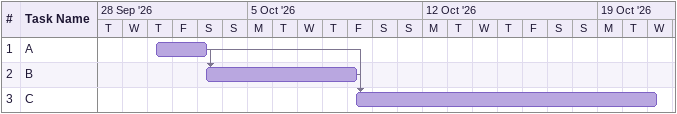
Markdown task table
| ID | Task | Start | Finish | Predecessors |
|---|---|---|---|---|
| 1 | A | 2026-10-01 | 2026-10-03 |  |
| 2 | B | 2026-10-03 | 2026-10-09 | 1 |
| 3 | C | 2026-10-09 | 2026-10-21 | 1, 2 |
